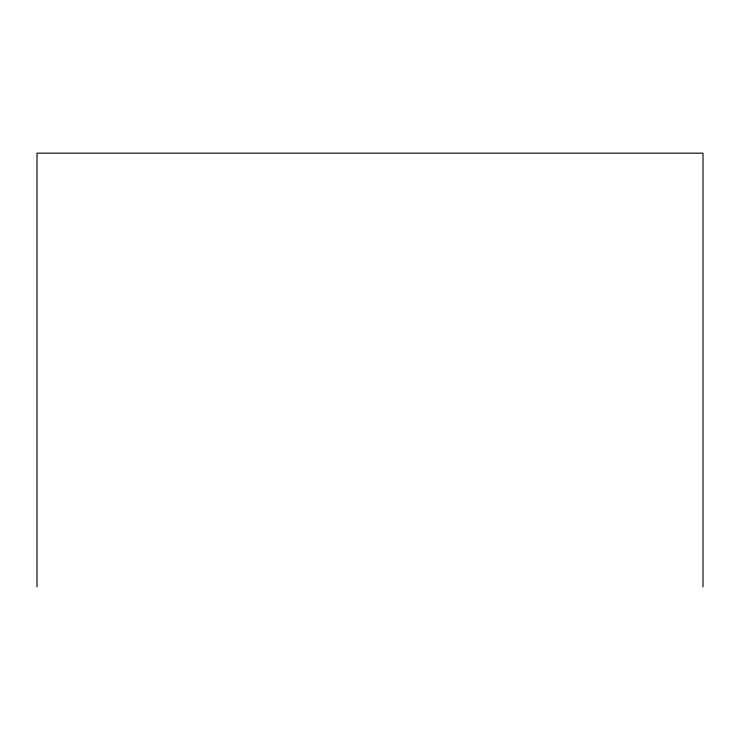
<?xml version="1.0" encoding="UTF-8"?>
<svg xmlns="http://www.w3.org/2000/svg" width="740" height="740" viewBox="0 0 740 740"><rect width="100%" height="100%" fill="white"/><g stroke="black" fill="none" stroke-linecap="round" stroke-linejoin="round"><path stroke-width="1.11" d="M703 586.838L703 153.162L37 153.162L37 586.838"/></g></svg>
